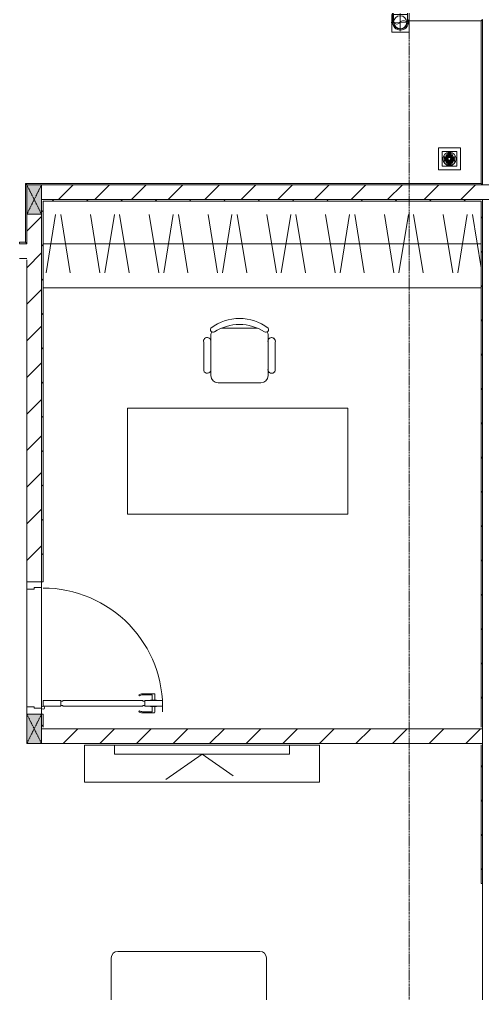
# Model space of a CAD drawing. Header units: millimetres. Extents: x -24439 to 198341, y -52871 to 149926.
# Drawn here: x 50103 to 53253, y 63136 to 69762 of the extents above; entities that cross this region are included whole.
import ezdxf

# ---------------------------------------------------------------- set-up
doc = ezdxf.new("R2010")
doc.units = ezdxf.units.MM
for name, pattern in [('Dash', [6, 3, -3]), ('Grid Line', [22.225, 12.7, -3.175, 3.175, -3.175]), ('IMPORT-CENTER _3_', [10.16, 6.35, -1.27, 1.27, -1.27])]:
    doc.linetypes.add(name, pattern=pattern)
for name, color, linetype, lineweight in [('0-1', 7, 'Continuous', 5), ('A-DETL-GENF-1', 9, 'Continuous', 9), ('A-DOOR-1', 9, 'Continuous', 9), ('A-FLOR-1', 9, 'Continuous', 9), ('A-FLOR-HRAL-1', 9, 'Continuous', 9), ('A-WALL-1', 253, 'Continuous', 18), ('A-WALL-2', 9, 'Continuous', 9), ('A-WALL-PATT-1', 10, 'Continuous', 9), ('A-WALL-PATT-2', 9, 'Continuous', 9), ('G-IMPT', 8, 'Continuous', 9), ('G-IMPT-2', 8, 'IMPORT-CENTER _3_', 9), ('I-FURN', 30, 'Continuous', 9), ('I-FURN-1', 9, 'Continuous', 9), ('I-WALL-1', 253, 'Continuous', 18), ('M-EQPM', 50, 'Continuous', 9), ('S-COLS-2', 253, 'Continuous', 18), ('S-COLS-3', 9, 'Continuous', 9), ('S-COLS-HDLN-1', 9, 'Dash', 9), ('S-GRID-1', 1, 'Grid Line', 9)]:
    doc.layers.add(name, color=color, linetype=linetype, lineweight=lineweight)
pattern_1 = [(45, (0, 0), (-124.4508, 124.4508), [])]
pattern_2 = [(45, (0, 0), (-116.67262, 116.67262), [])]

# ---------------------------------------------------------------- blocks, each defined once
blk = doc.blocks.new('DOOR_CW_01 CANH MO-PANEL KINH - DIW_01-900x2200-CỬA GỖ VÂN LAMINATE-553375-TKCS_MB ĐỊNH VỊ CAO ĐỘ THIẾT KẾ')
at = {"layer": 'A-DETL-GENF-1'}
for p, q in [((-397, -182), (-397, -62)), ((-397, -62), (-357, -62)), ((-357, -62), (-357, -182)), ((-357, -182), (-397, -182)), ((-397, -196), (-391, -196)), ((-397, -738), (-397, -196)), ((-391, -196), (-391, -182)), ((-391, -182), (-363, -182)), ((-363, -182), (-363, -196)), ((-357, -196), (-363, -196)), ((-357, -196), (-357, -738)), ((-433.9, -711.2), (-427.3, -715.8)), ((-320.1, -711.2), (-326.7, -715.8)), ((-442, -737), (-442, -816.5)), ((-434, -799.5), (-434, -737)), ((-399, -792.2), (-399, -831.8)), ((-397, -792.2), (-399, -792.2)), ((-397, -738), (-391, -738)), ((-357, -752), (-397, -752)), ((-397, -752), (-397, -872)), ((-397, -792.2), (-397, -831.8)), ((-391, -752), (-391, -738)), ((-363, -752), (-391, -752)), ((-357, -738), (-363, -738)), ((-363, -738), (-363, -752)), ((-357, -872), (-357, -752)), ((-357, -792.2), (-357, -831.8)), ((-357, -792.2), (-355, -792.2)), ((-355, -792.2), (-355, -831.8)), ((-320, -799.5), (-320, -737)), ((-312, -737), (-312, -816.5)), ((-399, -820.5), (-438, -820.5)), ((-399, -803.5), (-430, -803.5)), ((-399, -831.8), (-397, -831.8)), ((-355, -831.8), (-357, -831.8)), ((-355, -803.5), (-324, -803.5)), ((-355, -820.5), (-316, -820.5)), ((-397, -872), (-357, -872))]:
    blk.add_line(p, q, dxfattribs=at)
blk.add_circle((-407, -60), 10, dxfattribs=at)
for centre, radius, start, end in [((-407, -60), 814, 268, 0), ((-397, -737), 45, 145, 180), ((-397, -737), 37, 145, 180), ((-357, -737), 37, 0, 35), ((-357, -737), 45, 360, 35), ((-438, -816.5), 4, 180, 270), ((-430, -799.5), 4, 180, 270), ((-324, -799.5), 4, 270, 0), ((-316, -816.5), 4, 270, 0)]:
    blk.add_arc(centre, radius, start, end, dxfattribs=at)
at = {"layer": 'A-DOOR-1'}
for p, q in [((-450, -50), (-450, 50)), ((-450, 50), (-400, 50)), ((-400, 50), (-400, 0)), ((400, 0), (400, 50)), ((400, 50), (450, 50)), ((450, 50), (450, -50)), ((-410, -50), (-450, -50)), ((-410, 0), (-410, -50)), ((-400, 0), (-410, 0)), ((-407, -50), (-382, -50)), ((410, 0), (400, 0)), ((410, -50), (410, 0)), ((450, -50), (410, -50))]:
    blk.add_line(p, q, dxfattribs=at)
blk = doc.blocks.new('TU DO LV A - TU DO LV A-451134-TKCS_MB ĐỊNH VỊ CAO ĐỘ THIẾT KẾ')
at = {"layer": 'I-FURN'}
for p, q in [((10, 0), (2990, 0)), ((169, -101), (104.4, -499)), ((202.5, -101), (267.1, -499)), ((404.3, -101), (468.9, -499)), ((569, -101), (504.4, -499)), ((602.5, -101), (667.1, -499)), ((804.3, -101), (868.9, -499)), ((969, -101), (904.4, -499)), ((1002.5, -101), (1067.1, -499)), ((1204.3, -101), (1268.9, -499)), ((1369, -101), (1304.4, -499)), ((1402.5, -101), (1467.1, -499)), ((1604.3, -101), (1668.9, -499)), ((1769, -101), (1704.4, -499)), ((1802.5, -101), (1867.1, -499)), ((2004.3, -101), (2068.9, -499)), ((2169, -101), (2104.4, -499)), ((2202.5, -101), (2267.1, -499)), ((2404.3, -101), (2468.9, -499)), ((2569, -101), (2504.4, -499)), ((2602.5, -101), (2667.1, -499)), ((2804.3, -101), (2868.9, -499)), ((2969, -101), (2904.4, -499)), ((10, -136.3), (68.9, -499)), ((10, -300), (2990, -300))]:
    blk.add_line(p, q, dxfattribs=at)
at = {"layer": 'I-FURN-1'}
blk.add_line((10, 0), (2990, 0), dxfattribs=at)
blk = doc.blocks.new('BAN LV A - BAN LV A_dwg_ban hoc2-348006-TKCS_MB ĐỊNH VỊ CAO ĐỘ THIẾT KẾ')
at = {"layer": 'I-FURN'}
for p, q in [((145.8, 437.4), (-145.8, 437.4)), ((-243, 354.4), (-243, 162)), ((-194.4, 388.8), (-194.4, 113.4)), ((194.4, 113.4), (194.4, 388.8)), ((194.4, 351.4), (194.4, 150.8)), ((243.7, 162), (243.7, 354.4)), ((-120.5, 64.8), (120.5, 64.8))]:
    blk.add_line(p, q, dxfattribs=at)
at = {"layer": 'I-FURN', "flags": 128}
blk.add_lwpolyline([(-737.8, 610.5), (-737.8, 1330.5), (-154.9, 1330.5), (762.2, 1330.5), (762.2, 610.5)], close=True, dxfattribs=at)
at = {"layer": 'I-FURN'}
for centre, radius, start, end in [((-145.8, 388.8), 48.6, 90, 180), ((145.8, 388.8), 48.6, 360, 90), ((-218.7, 347.3), 25.3, 343.7398, 163.7398), ((219.4, 347.3), 25.3, 16.2602, 170.70537), ((-218.7, 154.9), 25.3, 163.7398, 16.2602), ((219.4, 154.9), 25.3, 189.29463, 16.2602), ((-180.2, 75.4), 17.8, 57.97259, 216.69006), ((-145.8, 113.4), 48.6, 180, 207.58444), ((0, 359.3), 318.2, 237.57575, 302.42425), ((180.2, 75.4), 17.8, 323.30994, 122.02741), ((145.8, 113.4), 48.6, 332.41556, 0), ((0, 324), 324, 233.1301, 306.8699)]:
    blk.add_arc(centre, radius, start, end, dxfattribs=at)
blk = doc.blocks.new('BAN LV A - BAN LV A_dwg-348005-TKCS_MB ĐỊNH VỊ CAO ĐỘ THIẾT KẾ')
at = {"extrusion": (0, 0, -1), "zscale": -1, "rotation": 180}
blk.add_blockref('BAN LV A - BAN LV A_dwg_ban hoc2-348006-TKCS_MB ĐỊNH VỊ CAO ĐỘ THIẾT KẾ', (-729, 1383.7), dxfattribs=at)
blk = doc.blocks.new('BAN LV A - BAN LV A-401069-TKCS_MB ĐỊNH VỊ CAO ĐỘ THIẾT KẾ')
at = {"layer": 'I-FURN-1'}
for p, q in [((-8.8, -53.2), (1491.2, -53.2)), ((-8.8, -773.2), (-8.8, -53.2)), ((1491.2, -53.2), (1491.2, -773.2)), ((1491.2, -773.2), (-8.8, -773.2)), ((583.2, -946.3), (874.8, -946.3)), ((486, -1221.7), (486, -1029.3)), ((534.6, -1029.3), (534.6, -994.9)), ((923.4, -994.9), (923.4, -1032.3)), ((972.7, -1029.3), (972.7, -1221.7)), ((534.6, -1270.3), (534.6, -1235.9)), ((923.4, -1232.9), (923.4, -1270.3))]:
    blk.add_line(p, q, dxfattribs=at)
for centre, radius, start, end in [((583.2, -994.9), 48.6, 90, 180), ((874.8, -994.9), 48.6, 0, 90), ((510.3, -1036.4), 25.3, 16.2602, 163.7398), ((948.4, -1036.4), 25.3, 16.2602, 170.70537), ((510.3, -1228.8), 25.3, 163.7398, 343.7398), ((948.4, -1228.8), 25.3, 189.29463, 16.2602), ((548.9, -1308.3), 17.8, 119.40397, 216.69006), ((583.2, -1270.3), 48.6, 180, 207.58444), ((729, -1059.7), 324, 233.1301, 306.8699), ((874.8, -1270.3), 48.6, 332.41556, 0), ((909.2, -1308.3), 17.8, 323.30994, 60.59603)]:
    blk.add_arc(centre, radius, start, end, dxfattribs=at)
at = {"extrusion": (0, 0, -1), "zscale": -1, "rotation": 180}
blk.add_blockref('BAN LV A - BAN LV A_dwg-348005-TKCS_MB ĐỊNH VỊ CAO ĐỘ THIẾT KẾ', (0, 0), dxfattribs=at)
blk = doc.blocks.new('LOBBY_SOFA_1 - LOBBY_SOFA_1-V24-TKCS_MB ĐỊNH VỊ CAO ĐỘ THIẾT KẾ')
at = {"layer": 'I-FURN'}
for p, q in [((-2128.3, 1548.5), (-1160.3, 1548.5)), ((-2172.3, 1064.5), (-2172.3, 1504.5)), ((-1116.3, 1504.5), (-1116.3, 1064.5)), ((-1160.3, 1020.5), (-2128.3, 1020.5)), ((-2688.2, 633.5), (-3128.2, 633.5)), ((-3128.2, 633.5), (-3128.2, 193.5)), ((-2688.2, 193.5), (-2688.2, 633.5)), ((-2556, 660), (-708, 660)), ((-2556, 0), (-2556, 660)), ((-2457, 66), (-2457, 660)), ((-1907, 143), (-1907, 660)), ((-1357, 143), (-1357, 660)), ((-807, 660), (-807, 66)), ((-708, 660), (-708, 0)), ((-575.9, 633.5), (-135.9, 633.5)), ((-575.9, 193.5), (-575.9, 633.5)), ((-135.9, 633.5), (-135.9, 193.5)), ((-2915.4, 445), (-2915.4, 577)), ((-348.6, 445), (-348.6, 577)), ((-2981.4, 423), (-2915.4, 489)), ((-2915.4, 489), (-2849.4, 423)), ((-348.6, 489), (-414.6, 423)), ((-282.6, 423), (-348.6, 489)), ((-2937.4, 423), (-3069.4, 423)), ((-2915.4, 357), (-2981.4, 423)), ((-2849.4, 423), (-2915.4, 357)), ((-2915.4, 269), (-2915.4, 401)), ((-2893.4, 423), (-2761.4, 423)), ((-370.6, 423), (-502.6, 423)), ((-414.6, 423), (-348.6, 357)), ((-348.6, 357), (-282.6, 423)), ((-348.6, 269), (-348.6, 401)), ((-326.6, 423), (-194.6, 423)), ((-3128.2, 193.5), (-2688.2, 193.5)), ((-807, 143), (-2457, 143)), ((-135.9, 193.5), (-575.9, 193.5)), ((-708, 0), (-2556, 0)), ((-807, 66), (-2457, 66))]:
    blk.add_line(p, q, dxfattribs=at)
for centre, radius in [((-2915.4, 423), 154), ((-348.6, 423), 154), ((-2915.4, 423), 22), ((-348.6, 423), 22)]:
    blk.add_circle(centre, radius, dxfattribs=at)
for centre, start, end in [((-2128.3, 1504.5), 90, 180), ((-1160.3, 1504.5), 0, 90), ((-2128.3, 1064.5), 180, 270), ((-1160.3, 1064.5), 270, 0)]:
    blk.add_arc(centre, 44, start, end, dxfattribs=at)
at = {"layer": 'I-FURN-1'}
for p, q in [((-2128.3, 1548.5), (-1160.3, 1548.5)), ((-2172.3, 1064.5), (-2172.3, 1504.5)), ((-1116.3, 1504.5), (-1116.3, 1064.5)), ((-1160.3, 1020.5), (-2128.3, 1020.5)), ((-3128.2, 633.5), (-2688.2, 633.5)), ((-3128.2, 193.5), (-3128.2, 633.5)), ((-2688.2, 633.5), (-2688.2, 193.5)), ((-2556, 660), (-708, 660)), ((-2556, 0), (-2556, 660)), ((-708, 660), (-708, 0)), ((-575.9, 633.5), (-135.9, 633.5)), ((-575.9, 193.5), (-575.9, 633.5)), ((-135.9, 633.5), (-135.9, 193.5)), ((-2688.2, 193.5), (-3128.2, 193.5)), ((-135.9, 193.5), (-575.9, 193.5)), ((-708, 0), (-2556, 0))]:
    blk.add_line(p, q, dxfattribs=at)
for centre, start, end in [((-2128.3, 1504.5), 90, 180), ((-1160.3, 1504.5), 0, 90), ((-2128.3, 1064.5), 180, 270), ((-1160.3, 1064.5), 270, 0)]:
    blk.add_arc(centre, 44, start, end, dxfattribs=at)
blk = doc.blocks.new('G1_SOF - BO TRU - 100x200-V62-TKCS_MB ĐỊNH VỊ CAO ĐỘ THIẾT KẾ')
at = {"layer": 'S-COLS-3'}
blk.add_hatch(color=256, dxfattribs=at).paths.add_polyline_path([(-50, -100), (50, -100), (50, 100), (-50, 100)])
at = {"layer": 'S-COLS-2'}
for p, q in [((-50, 100), (50, 100)), ((-50, -100), (-50, 100)), ((50, 100), (50, -100)), ((50, -100), (-50, -100))]:
    blk.add_line(p, q, dxfattribs=at)
at = {"layer": 'S-COLS-HDLN-1'}
for p, q in [((50, -100), (-50, 100)), ((-50, -100), (50, 100))]:
    blk.add_line(p, q, dxfattribs=at)
blk = doc.blocks.new('Railing - Railing-769154-TKCS_MB ĐỊNH VỊ CAO ĐỘ THIẾT KẾ')
at = {"layer": 'A-FLOR-HRAL-1'}
for p, q in [((26444.1, 60576.2), (26454.1, 60566.2)), ((26454.1, 60566.2), (29834.1, 60566.2)), ((26454.1, 60491.2), (26454.1, 60566.2)), ((29844.1, 60576.2), (29834.1, 60566.2)), ((29834.1, 60566.2), (29834.1, 60491.2)), ((26254.1, 60491.2), (26244.1, 60501.2)), ((26444.1, 60501.2), (26454.1, 60491.2)), ((29844.1, 60501.2), (29834.1, 60491.2)), ((30344.1, 60501.2), (30334.1, 60491.2)), ((26254.1, 58986.2), (26254.1, 60491.2)), ((26254.1, 60491.2), (26454.1, 60491.2)), ((29834.1, 60491.2), (30334.1, 60491.2)), ((30334.1, 60491.2), (30334.1, 59386.2)), ((30334.1, 59386.2), (27234.1, 59386.2)), ((27234.1, 59386.2), (27244.1, 59376.2)), ((27234.1, 59386.2), (27234.1, 58986.3)), ((30344.1, 59376.2), (30334.1, 59386.2)), ((26244.1, 58976.2), (26254.1, 58986.2)), ((26294.1, 58986.2), (26254.1, 58986.2)), ((26294.1, 58986.2), (26294.1, 58976.2)), ((27194.1, 58976.3), (27194.1, 58986.3)), ((27234.1, 58986.3), (27194.1, 58986.3)), ((27244.1, 58976.3), (27234.1, 58986.3))]:
    blk.add_line(p, q, dxfattribs=at)
blk = doc.blocks.new('RES_BAN AN - RES_BAN AN-V82-TKCS_MB ĐỊNH VỊ CAO ĐỘ THIẾT KẾ')
at = {"layer": 'I-FURN-1'}
for p, q in [((1600, 0), (0, 0)), ((0, 0), (0, -250)), ((1600, -250), (1600, 0)), ((0, -250), (1600, -250))]:
    blk.add_line(p, q, dxfattribs=at)
blk = doc.blocks.new('KE TIVI-2 - KE TIVI-2-V83-TKCS_MB ĐỊNH VỊ CAO ĐỘ THIẾT KẾ')
at = {"layer": 'I-FURN-1'}
for p, q in [((-595.6, 0), (-595.6, -60)), ((595.6, 0), (-595.6, 0)), ((-595.6, -60), (595.6, -60)), ((0, -60), (-245.7, -232.1)), ((213, -209.1), (0, -60)), ((595.6, -60), (595.6, 0))]:
    blk.add_line(p, q, dxfattribs=at)
blk = doc.blocks.new('NCV_TKTC_TANG 1_rvt-1-TKCS_MB ĐỊNH VỊ CAO ĐỘ THIẾT KẾ')
at = {"layer": 'A-WALL-PATT-1'}
h = blk.add_hatch(dxfattribs=at)
h.set_pattern_fill('FP_2', color=256, style=0, pattern_type=2)
h.set_pattern_definition(pattern_1)
h.paths.add_polyline_path([(53427.6, 68536.9), (53452.6, 68536.9), (53452.6, 68636.9), (53427.6, 68636.2), (53427.6, 68634), (53377.6, 68634.6), (53377.6, 68636.9), (50252.6, 68636.9), (50252.6, 68536.9), (53377.6, 68536.9)])
h = blk.add_hatch(dxfattribs=at)
h.set_pattern_fill('FP_2', color=256, style=0, pattern_type=2)
h.set_pattern_definition(pattern_1)
h.paths.add_polyline_path([(50152.6, 64936.9), (50153, 65036.9), (50152.6, 65037.4), (50152.6, 64936.9)])
h.paths.add_polyline_path([(50252.6, 65937.4), (50252.6, 68436.9), (50152.6, 68436.9), (50152.6, 65937.4), (50202.6, 65937.4)])
h = blk.add_hatch(dxfattribs=at)
h.set_pattern_fill('FP_2', color=256, style=0, pattern_type=2)
h.set_pattern_definition(pattern_1)
h.paths.add_polyline_path([(50152.6, 64836.9), (50152.6, 64837), (50152.6, 64936.9)])
h.paths.add_polyline_path([(50252.6, 64836.9), (53252.6, 64836.9), (53252.6, 64936.9), (50252.6, 64936.9)])
at = {"layer": 'A-WALL-PATT-2'}
h = blk.add_hatch(dxfattribs=at)
h.set_pattern_fill('FP_3', color=256, style=0, pattern_type=2)
h.set_pattern_definition(pattern_2)
h.paths.add_polyline_path([(53242.6, 68526.9), (53252.6, 68526.9), (53252.6, 68536.9), (50252.6, 68536.9), (50252.6, 68526.9), (52562.6, 68526.9)])
h = blk.add_hatch(dxfattribs=at)
h.set_pattern_fill('FP_3', color=256, style=0, pattern_type=2)
h.set_pattern_definition(pattern_2)
h.paths.add_polyline_path([(50262.6, 64946.9), (50262.6, 65037.4), (50252.6, 65036.9), (50252.6, 64946.9)])
h.paths.add_polyline_path([(50252.6, 65937.4), (50262.6, 65937.4), (50262.6, 68526.9), (50252.6, 68526.9), (50252.6, 66499.5)])
h = blk.add_hatch(dxfattribs=at)
h.set_pattern_fill('FP_3', color=256, style=0, pattern_type=2)
h.set_pattern_definition(pattern_2)
h.paths.add_polyline_path([(53242.6, 64936.9), (53252.6, 64936.9), (53252.6, 68526.9), (53242.6, 68526.9), (53242.6, 64946.9)])
h = blk.add_hatch(dxfattribs=at)
h.set_pattern_fill('FP_3', color=256, style=0, pattern_type=2)
h.set_pattern_definition(pattern_2)
h.paths.add_polyline_path([(53252.6, 61962), (53252.6, 62085.3), (53242.6, 62085.3), (53242.6, 61962)])
h.paths.add_polyline_path([(53242.6, 63885.3), (53252.6, 63885.3), (53252.6, 64826.9), (53242.6, 64826.9), (53242.6, 64527)])
at = {"layer": 'A-FLOR-1'}
for p, q in [((50152.6, 65087.4), (50152.6, 65887.4)), ((50252.6, 65897.4), (50252.6, 65077.4)), ((53252.6, 64826.9), (53252.6, 64836.9)), ((53252.6, 62085.3), (53252.6, 63885.3)), ((53252.6, 63885.3), (53252.6, 62085.3))]:
    blk.add_line(p, q, dxfattribs=at)
at = {"layer": 'A-WALL-1'}
for p, q in [((53377.6, 68636.9), (50252.6, 68636.9)), ((50252.6, 68536.9), (53452.6, 68536.9)), ((50152.6, 68436.9), (50152.6, 68236.9)), ((50152.6, 68236.9), (50102.6, 68236.9)), ((50152.6, 64936.9), (50152.6, 64836.9)), ((53252.6, 64936.9), (50252.6, 64936.9)), ((53252.6, 64836.9), (53252.6, 64936.9)), ((50252.6, 64836.9), (53252.6, 64836.9))]:
    blk.add_line(p, q, dxfattribs=at)
at = {"layer": 'A-WALL-2'}
for p, q in [((53252.6, 68636.9), (53252.6, 69761.9)), ((50252.6, 65937.4), (50252.6, 68436.9)), ((50252.6, 68436.9), (50252.6, 65937.4)), ((50102.6, 68136.9), (50152.6, 68136.9)), ((50152.6, 68127), (50152.6, 65937.4)), ((50152.6, 65087.4), (50152.6, 65887.4)), ((50252.6, 65897.4), (50252.6, 65077.4)), ((50152.6, 65037.4), (50152.6, 64936.9))]:
    blk.add_line(p, q, dxfattribs=at)
at = {"layer": 'I-WALL-1'}
for p, q in [((53252.6, 68536.9), (50252.6, 68536.9)), ((50262.6, 68526.9), (53242.6, 68526.9)), ((50262.6, 65937.4), (50262.6, 68526.9)), ((53242.6, 68526.9), (53242.6, 64946.9)), ((53252.6, 68526.9), (53252.6, 68536.9)), ((53252.6, 64936.9), (53252.6, 68526.9)), ((50252.6, 65937.4), (50262.6, 65937.4)), ((50262.6, 65037.4), (50252.6, 65037.4)), ((50262.6, 64946.9), (50262.6, 65037.4)), ((53242.6, 64936.9), (53252.6, 64936.9)), ((53242.6, 64826.9), (53242.6, 63885.3)), ((53252.6, 63885.3), (53252.6, 64826.9)), ((53242.6, 63885.3), (53252.6, 63885.3))]:
    blk.add_line(p, q, dxfattribs=at)
at = {"layer": 'A-DOOR-1', "rotation": 90.00000000000118}
blk.add_blockref('DOOR_CW_01 CANH MO-PANEL KINH - DIW_01-900x2200-CỬA GỖ VÂN LAMINATE-553375-TKCS_MB ĐỊNH VỊ CAO ĐỘ THIẾT KẾ', (50202.6, 65487.4), dxfattribs=at)
at = {"layer": 'A-FLOR-HRAL-1'}
blk.add_blockref('Railing - Railing-769154-TKCS_MB ĐỊNH VỊ CAO ĐỘ THIẾT KẾ', (22908.5, 9260.7), dxfattribs=at)
at = {"layer": 'I-FURN-1', "rotation": 180}
for name, p in [('TU DO LV A - TU DO LV A-451134-TKCS_MB ĐỊNH VỊ CAO ĐỘ THIẾT KẾ', (53252.6, 67936.9)), ('BAN LV A - BAN LV A-401069-TKCS_MB ĐỊNH VỊ CAO ĐỘ THIẾT KẾ', (52328.3, 66344.2))]:
    blk.add_blockref(name, p, dxfattribs=at)
at = {"layer": 'I-FURN-1'}
for name, p in [('RES_BAN AN - RES_BAN AN-V82-TKCS_MB ĐỊNH VỊ CAO ĐỘ THIẾT KẾ', (50544.3, 64824.9)), ('KE TIVI-2 - KE TIVI-2-V83-TKCS_MB ĐỊNH VỊ CAO ĐỘ THIẾT KẾ', (51344.3, 64824.9)), ('LOBBY_SOFA_1 - LOBBY_SOFA_1-V24-TKCS_MB ĐỊNH VỊ CAO ĐỘ THIẾT KẾ', (52899.1, 61874.1))]:
    blk.add_blockref(name, p, dxfattribs=at)
at = {"layer": 'S-COLS-3', "rotation": 180}
for p in [(50202.6, 68536.9), (50202.6, 64936.9)]:
    blk.add_blockref('G1_SOF - BO TRU - 100x200-V62-TKCS_MB ĐỊNH VỊ CAO ĐỘ THIẾT KẾ', p, dxfattribs=at)
blk = doc.blocks.new('TKTC_XREF_251221_MB TANG 1 - TKTC_XREF_260130_MB TANG 1_dwg_CUM U_DN100-V216-TKCS_MB ĐỊNH VỊ CAO ĐỘ THIẾT KẾ')
at = {"layer": 'G-IMPT'}
blk.add_hatch(color=256, dxfattribs=at).paths.add_polyline_path([(61, 0), (58.9, -15.8), (52.8, -30.5), (43.1, -43.1), (30.5, -52.8), (15.8, -58.9), (0, -61), (0, -57), (14.8, -55.1), (28.5, -49.4), (40.3, -40.3), (49.4, -28.5), (55.1, -14.8), (57, 0), (55.1, 14.8), (49.4, 28.5), (40.3, 40.3), (28.5, 49.4), (14.8, 55.1), (0, 57), (0, 61), (15.8, 58.9), (30.5, 52.8), (43.1, 43.1), (52.8, 30.5), (58.9, 15.8)])
for p, q in [((-79.1, 66.6), (-79.1, 63.4)), ((-76.6, 66.6), (-76.6, 63.4)), ((-74.6, 66.6), (-74.6, 63.4)), ((-72.7, 69.3), (-72.7, 60.7)), ((-66.9, 67.9), (-71.7, 67.9)), ((-66.9, 62.1), (-71.7, 62.1)), ((-65, 69), (0, 69)), ((-66.9, -59.2), (-71.7, -59.2)), ((-10.1, -69), (0, -69))]:
    blk.add_line(p, q, dxfattribs=at)
at = {"layer": 'G-IMPT', "flags": 128}
for points in [[(-72.7, 67.6), (-78.1, 67.6), (-78.1, 62.4), (-72.7, 62.4)], [(-71.7, 59.2), (-66.9, 59.2), (-66.9, 70.8), (-71.7, 70.8)], [(-66.9, 70.8), (-66.9, 72.7), (-65, 72.7), (-65, 57.3), (-66.9, 57.3), (-66.9, 59.2)], [(-65, 61), (0, 61), (0, 57)], [(-66.9, -59.2), (-66.9, -57.3), (-65, -57.3), (-65, -61.1)], [(-10.1, -61), (0, -61), (0, -57)]]:
    blk.add_lwpolyline(points, dxfattribs=at)
at = {"layer": 'G-IMPT'}
for centre, radius, start, end in [((-78.1, 66.6), 0.96, 90, 180), ((-78.1, 63.4), 0.96, 180, 270), ((-71.1, 69.3), 1.56, 112.61986, 247.38014), ((-67.9, 65), 4.8, 143.1301, 216.8699), ((-71.1, 60.7), 1.56, 112.61986, 247.38014), ((0, 0), 69, 270, 90), ((0, 0), 61, 270, 90), ((0, 0), 57, 270, 90), ((-71.1, -60.7), 1.56, 112.61986, 247.38014)]:
    blk.add_arc(centre, radius, start, end, dxfattribs=at)
blk = doc.blocks.new('TKTC_XREF_251221_MB TANG 1 - TKTC_XREF_260130_MB TANG 1_dwg_$cc-4202114-TKCS_MB ĐỊNH VỊ CAO ĐỘ THIẾT KẾ')
at = {"layer": 'G-IMPT'}
blk.add_circle((0, 0), 0.5, dxfattribs=at)
for centre, radius, start, end in [((0, 0), 0.5, 90, 270), ((0.188, 0.25), 0.313, 126.8699, 233.1301), ((-0.188, -0.25), 0.313, 306.8699, 53.1301)]:
    blk.add_arc(centre, radius, start, end, dxfattribs=at)
at = {"layer": 'G-IMPT-2'}
for p, q in [((-0.673, 0), (0.673, 0)), ((0, -0.673), (0, 0.673))]:
    blk.add_line(p, q, dxfattribs=at)
blk = doc.blocks.new('TKTC_XREF_251221_MB TANG 1 - TKTC_XREF_260130_MB TANG 1_dwg_THU NUOC - THU NUOC-444531-TKCS_MB TẦNG 1-4202124-TKCS_MB ĐỊNH VỊ CAO ĐỘ THIẾT KẾ')
at = {"layer": 'M-EQPM'}
for p, q in [((-23.3, 10.8), (40.9, 10.8)), ((40.9, 4.8), (-23.3, 4.8)), ((-11, 23.3), (28.5, 23.3)), ((28.5, 17.3), (-11, 17.3)), ((-1.1, 35.6), (18.5, 35.6)), ((18.5, 29.6), (-1.1, 29.6)), ((-23.3, -13.6), (40.9, -13.6)), ((40.9, -19.6), (-23.3, -19.6)), ((-11, -26.1), (28.5, -26.1)), ((28.5, -32.1), (-11, -32.1)), ((-1.1, -38.5), (18.5, -38.5)), ((18.5, -44.5), (-1.1, -44.5))]:
    blk.add_line(p, q, dxfattribs=at)
at = {"layer": 'M-EQPM', "flags": 128}
for points in [[(83.7, -79.4), (83.7, 70.6), (-66.3, 70.6), (-66.3, -79.4)], [(58.7, -54.4), (58.7, 45.6), (-41.3, 45.6), (-41.3, -54.4)]]:
    blk.add_lwpolyline(points, close=True, dxfattribs=at)
for points in [[(-23.3, -1.2), (0.7, -1.2), (0.7, -7.2), (-23.3, -7.2)], [(40.9, -7.2), (16.7, -7.2), (16.7, -1.2), (40.9, -1.2)]]:
    blk.add_lwpolyline(points, dxfattribs=at)
at = {"layer": 'M-EQPM'}
for centre, radius, start, end in [((8.7, -4.4), 45, 360, 180), ((8.7, -4.4), 45, 360, 180), ((-23.3, 7.8), 3, 90, 270), ((-11, 20.3), 3, 90, 270), ((-1.1, 32.6), 3, 90, 270), ((18.5, 32.6), 3, 270, 90), ((28.5, 20.3), 3, 270, 90), ((40.9, 7.8), 3, 270, 90), ((8.7, -4.4), 45, 180, 360), ((8.7, -4.4), 45, 180, 360), ((-23.3, -4.2), 3, 90, 270), ((-23.3, -16.6), 3, 90, 270), ((-11, -29.1), 3, 90, 270), ((-1.1, -41.5), 3, 90, 270), ((18.5, -41.5), 3, 270, 90), ((28.5, -29.1), 3, 270, 90), ((40.9, -4.2), 3, 270, 90), ((40.9, -16.6), 3, 270, 90)]:
    blk.add_arc(centre, radius, start, end, dxfattribs=at)
blk = doc.blocks.new('TKTC_XREF_251221_MB TANG 1 - TKTC_XREF_260130_MB TANG 1_dwg-4202109-TKCS_MB ĐỊNH VỊ CAO ĐỘ THIẾT KẾ')
at = {"layer": 'G-IMPT', "flags": 128}
for points in [[(-150409.1, -331551.3), (-150516.7, -331551.3), (-150516.7, -331671.3)], [(-150516.7, -331671.3), (-150397.1, -331671.3), (-150397.1, -331594.7)]]:
    blk.add_lwpolyline(points, dxfattribs=at)
at = {"xscale": 90.00000000005122, "yscale": 90.00000000005122, "zscale": 90.00000000005122, "rotation": 90.37402677993775}
blk.add_blockref('TKTC_XREF_251221_MB TANG 1 - TKTC_XREF_260130_MB TANG 1_dwg_$cc-4202114-TKCS_MB ĐỊNH VỊ CAO ĐỘ THIẾT KẾ', (-150459.1, -331604.2), dxfattribs=at)
at = {"extrusion": (0, 0, -1), "xscale": 0.7894736842105242, "yscale": 0.7894736842105242, "zscale": -0.7894736842105242, "rotation": 269.9999999984438}
blk.add_blockref('TKTC_XREF_251221_MB TANG 1 - TKTC_XREF_260130_MB TANG 1_dwg_CUM U_DN100-V216-TKCS_MB ĐỊNH VỊ CAO ĐỘ THIẾT KẾ', (150457.3, -331602.7), dxfattribs=at)
at = {"extrusion": (0, 0, -1), "zscale": -1}
blk.add_blockref('TKTC_XREF_251221_MB TANG 1 - TKTC_XREF_260130_MB TANG 1_dwg_THU NUOC - THU NUOC-444531-TKCS_MB TẦNG 1-4202124-TKCS_MB ĐỊNH VỊ CAO ĐỘ THIẾT KẾ', (150115.4, -332528.9), dxfattribs=at)
blk = doc.blocks.new('TKTC_XREF_251221_MB TANG 1 - TKTC_XREF_251221_MB TANG 1-2038492-TKCS_MB ĐỊNH VỊ CAO ĐỘ THIẾT KẾ')
blk.add_blockref('TKTC_XREF_251221_MB TANG 1 - TKTC_XREF_260130_MB TANG 1_dwg-4202109-TKCS_MB ĐỊNH VỊ CAO ĐỘ THIẾT KẾ', (169499.1, 384109.7))

msp = doc.modelspace()

# ---------------------------------------------------------------- linework, layer by layer
at = {"layer": 'S-GRID-1'}
msp.add_line((52752.6, 20960.6), (52752.6, 80482.7), dxfattribs=at)

# ---------------------------------------------------------------- block references
at = {"layer": '0-1'}
msp.add_blockref('NCV_TKTC_TANG 1_rvt-1-TKCS_MB ĐỊNH VỊ CAO ĐỘ THIẾT KẾ', (0, 0), dxfattribs=at)
at = {"layer": 'M-EQPM'}
msp.add_blockref('TKTC_XREF_251221_MB TANG 1 - TKTC_XREF_251221_MB TANG 1-2038492-TKCS_MB ĐỊNH VỊ CAO ĐỘ THIẾT KẾ', (33652.6, 17236.9), dxfattribs=at)

doc.saveas('drawing.dxf')
